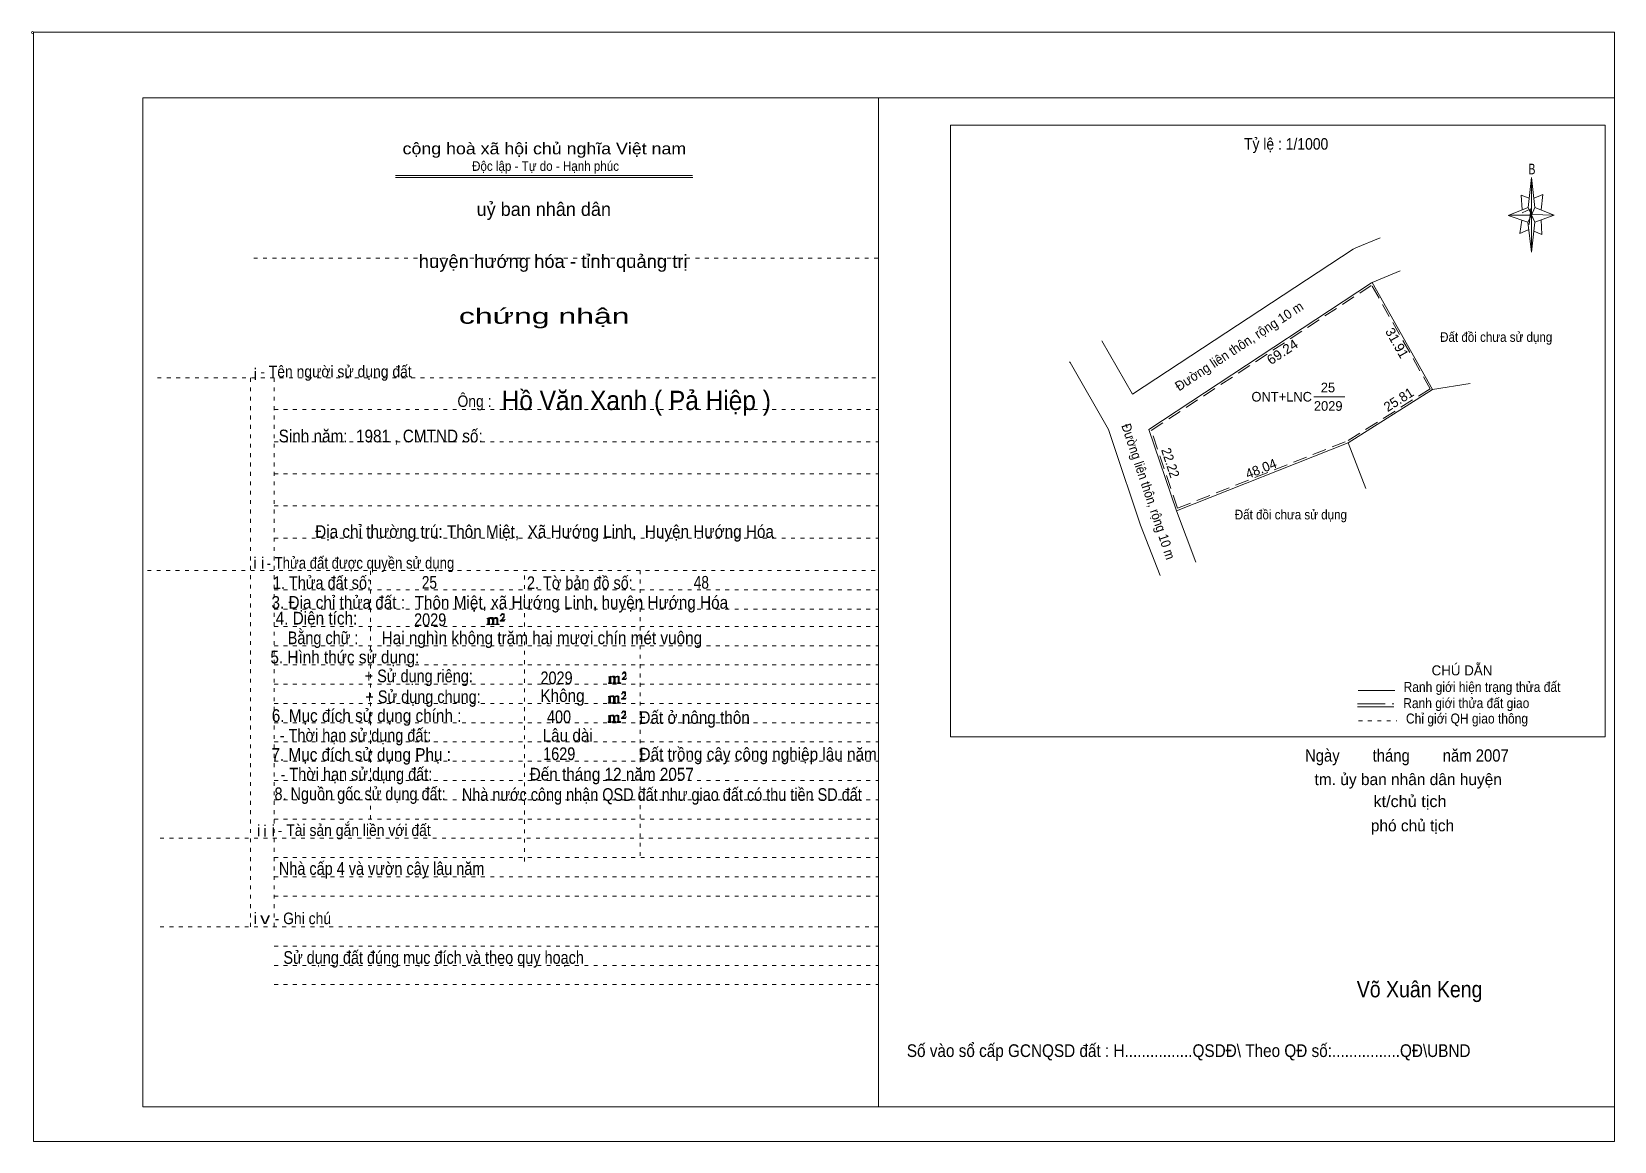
# Model space of a CAD drawing. Header units: centimetres. Extents: x -1.6 to 39.5, y -3.3 to 25.5.
import ezdxf
from ezdxf.enums import TextEntityAlignment as Align

# ---------------------------------------------------------------- set-up
doc = ezdxf.new("R2010")
doc.units = ezdxf.units.CM
doc.header["$LTSCALE"] = 0.12
for name, pattern in [('DOTTED', [1.5, 0.3, -1.2]), ('LONG_DASHED', [7.5, 6, -1.5]), ('MEDIUM_DASHED', [4.5, 3, -1.5])]:
    doc.linetypes.add(name, pattern=pattern)
for name, color, linetype, lineweight in [('1', 7, 'DOTTED', 13), ('10', 7, 'Continuous', 13), ('13', 7, 'Continuous', 13), ('4', 7, 'Continuous', 13), ('5', 7, 'Continuous', 13), ('50', 7, 'Continuous', 13)]:
    doc.layers.add(name, color=color, linetype=linetype, lineweight=lineweight)
doc.layers.add('30', color=7, linetype='Continuous')

msp = doc.modelspace()

# ---------------------------------------------------------------- hatches: boundary and pattern name
at = {"layer": '50'}
for points in [[(10.27, 10.13), (10.27, 10.12), (10.27, 10.11), (10.25, 10.11), (10.24, 10.11), (10.24, 10.1), (10.33, 10.1), (10.33, 10.11), (10.32, 10.11), (10.31, 10.11), (10.31, 10.12), (10.31, 10.13), (10.31, 10.24), (10.31, 10.25), (10.32, 10.26), (10.34, 10.26), (10.35, 10.26), (10.36, 10.26), (10.37, 10.25), (10.39, 10.22), (10.39, 10.13), (10.37, 10.12), (10.37, 10.11), (10.36, 10.11), (10.35, 10.11), (10.35, 10.1), (10.44, 10.1), (10.44, 10.11), (10.43, 10.11), (10.42, 10.11), (10.42, 10.12), (10.42, 10.13), (10.42, 10.24), (10.44, 10.26), (10.45, 10.26), (10.46, 10.26), (10.49, 10.26), (10.49, 10.25), (10.5, 10.24), (10.5, 10.22), (10.5, 10.13), (10.5, 10.12), (10.49, 10.11), (10.49, 10.11), (10.47, 10.11), (10.47, 10.1), (10.56, 10.1), (10.56, 10.11), (10.55, 10.11), (10.54, 10.11), (10.53, 10.12), (10.53, 10.13), (10.53, 10.2), (10.53, 10.25), (10.53, 10.26), (10.52, 10.27), (10.5, 10.28), (10.47, 10.28), (10.46, 10.28), (10.44, 10.27), (10.41, 10.25), (10.41, 10.26), (10.4, 10.28), (10.39, 10.28), (10.37, 10.28), (10.35, 10.28), (10.34, 10.28), (10.32, 10.26), (10.31, 10.26), (10.31, 10.25), (10.31, 10.25), (10.31, 10.26), (10.31, 10.28), (10.24, 10.26), (10.24, 10.26), (10.25, 10.26), (10.27, 10.25), (10.27, 10.24), (10.27, 10.23)], [(10.69, 10.19), (10.72, 10.24), (10.72, 10.24), (10.71, 10.22), (10.69, 10.22), (10.68, 10.22), (10.63, 10.22), (10.66, 10.26), (10.67, 10.27), (10.69, 10.28), (10.69, 10.3), (10.69, 10.32), (10.69, 10.34), (10.69, 10.35), (10.69, 10.37), (10.68, 10.38), (10.67, 10.38), (10.66, 10.39), (10.65, 10.39), (10.63, 10.38), (10.63, 10.38), (10.62, 10.37), (10.61, 10.35), (10.59, 10.33), (10.61, 10.33), (10.61, 10.35), (10.62, 10.35), (10.63, 10.36), (10.65, 10.36), (10.66, 10.36), (10.67, 10.35), (10.68, 10.35), (10.68, 10.32), (10.68, 10.3), (10.66, 10.28), (10.66, 10.26), (10.65, 10.25), (10.59, 10.2), (10.59, 10.19)], [(13.42, 8.61), (13.42, 8.6), (13.42, 8.59), (13.41, 8.59), (13.4, 8.59), (13.4, 8.57), (13.48, 8.57), (13.48, 8.59), (13.47, 8.59), (13.46, 8.59), (13.46, 8.6), (13.46, 8.61), (13.46, 8.72), (13.46, 8.73), (13.47, 8.74), (13.5, 8.74), (13.51, 8.74), (13.52, 8.74), (13.53, 8.73), (13.54, 8.69), (13.54, 8.61), (13.53, 8.6), (13.53, 8.59), (13.52, 8.59), (13.51, 8.59), (13.51, 8.57), (13.6, 8.57), (13.6, 8.59), (13.58, 8.59), (13.57, 8.59), (13.57, 8.6), (13.57, 8.61), (13.57, 8.72), (13.6, 8.74), (13.61, 8.74), (13.62, 8.74), (13.64, 8.74), (13.64, 8.73), (13.65, 8.72), (13.65, 8.69), (13.65, 8.61), (13.65, 8.6), (13.64, 8.59), (13.64, 8.59), (13.63, 8.59), (13.63, 8.57), (13.72, 8.57), (13.72, 8.59), (13.7, 8.59), (13.69, 8.59), (13.68, 8.6), (13.68, 8.61), (13.68, 8.68), (13.68, 8.73), (13.68, 8.74), (13.67, 8.75), (13.65, 8.76), (13.63, 8.76), (13.62, 8.76), (13.6, 8.75), (13.56, 8.73), (13.56, 8.74), (13.55, 8.76), (13.54, 8.76), (13.53, 8.76), (13.51, 8.76), (13.5, 8.76), (13.47, 8.74), (13.46, 8.74), (13.46, 8.73), (13.46, 8.73), (13.46, 8.74), (13.46, 8.76), (13.4, 8.74), (13.4, 8.74), (13.41, 8.74), (13.42, 8.73), (13.42, 8.72), (13.42, 8.71)], [(13.85, 8.67), (13.87, 8.72), (13.87, 8.72), (13.86, 8.69), (13.85, 8.69), (13.84, 8.69), (13.78, 8.69), (13.82, 8.74), (13.83, 8.75), (13.85, 8.76), (13.85, 8.78), (13.85, 8.79), (13.85, 8.82), (13.85, 8.83), (13.85, 8.85), (13.84, 8.86), (13.83, 8.86), (13.82, 8.87), (13.8, 8.87), (13.78, 8.86), (13.78, 8.86), (13.77, 8.85), (13.76, 8.83), (13.75, 8.81), (13.76, 8.81), (13.76, 8.83), (13.77, 8.83), (13.78, 8.84), (13.8, 8.84), (13.82, 8.84), (13.83, 8.83), (13.84, 8.83), (13.84, 8.79), (13.84, 8.78), (13.82, 8.76), (13.82, 8.74), (13.8, 8.73), (13.75, 8.68), (13.75, 8.67)], [(13.41, 8.09), (13.41, 8.08), (13.41, 8.07), (13.4, 8.07), (13.39, 8.07), (13.39, 8.06), (13.48, 8.06), (13.48, 8.07), (13.47, 8.07), (13.45, 8.07), (13.45, 8.08), (13.45, 8.09), (13.45, 8.2), (13.45, 8.21), (13.47, 8.23), (13.49, 8.23), (13.5, 8.23), (13.51, 8.23), (13.52, 8.21), (13.53, 8.18), (13.53, 8.09), (13.52, 8.08), (13.52, 8.07), (13.51, 8.07), (13.5, 8.07), (13.5, 8.06), (13.59, 8.06), (13.59, 8.07), (13.58, 8.07), (13.57, 8.07), (13.57, 8.08), (13.57, 8.09), (13.57, 8.2), (13.59, 8.23), (13.6, 8.23), (13.61, 8.23), (13.63, 8.23), (13.63, 8.21), (13.64, 8.2), (13.64, 8.18), (13.64, 8.09), (13.64, 8.08), (13.63, 8.07), (13.63, 8.07), (13.62, 8.07), (13.62, 8.06), (13.71, 8.06), (13.71, 8.07), (13.7, 8.07), (13.69, 8.07), (13.67, 8.08), (13.67, 8.09), (13.67, 8.17), (13.67, 8.21), (13.67, 8.23), (13.66, 8.24), (13.64, 8.25), (13.62, 8.25), (13.61, 8.25), (13.59, 8.24), (13.55, 8.21), (13.55, 8.23), (13.54, 8.25), (13.53, 8.25), (13.52, 8.25), (13.5, 8.25), (13.49, 8.25), (13.47, 8.23), (13.45, 8.23), (13.45, 8.21), (13.45, 8.21), (13.45, 8.23), (13.45, 8.25), (13.39, 8.23), (13.39, 8.23), (13.4, 8.23), (13.41, 8.21), (13.41, 8.2), (13.41, 8.19)], [(13.84, 8.16), (13.86, 8.2), (13.86, 8.2), (13.85, 8.18), (13.84, 8.18), (13.83, 8.18), (13.77, 8.18), (13.81, 8.23), (13.82, 8.24), (13.84, 8.25), (13.84, 8.27), (13.84, 8.28), (13.84, 8.3), (13.84, 8.31), (13.84, 8.34), (13.83, 8.35), (13.82, 8.35), (13.81, 8.36), (13.8, 8.36), (13.77, 8.35), (13.77, 8.35), (13.76, 8.34), (13.75, 8.31), (13.74, 8.29), (13.75, 8.29), (13.75, 8.31), (13.76, 8.31), (13.77, 8.33), (13.8, 8.33), (13.81, 8.33), (13.82, 8.31), (13.83, 8.31), (13.83, 8.28), (13.83, 8.27), (13.81, 8.25), (13.81, 8.23), (13.8, 8.21), (13.74, 8.17), (13.74, 8.16)], [(13.84, 7.66), (13.86, 7.71), (13.86, 7.71), (13.85, 7.68), (13.84, 7.68), (13.83, 7.68), (13.77, 7.68), (13.81, 7.73), (13.82, 7.74), (13.84, 7.75), (13.84, 7.77), (13.84, 7.78), (13.84, 7.81), (13.84, 7.82), (13.84, 7.84), (13.83, 7.85), (13.82, 7.85), (13.81, 7.86), (13.79, 7.86), (13.77, 7.85), (13.77, 7.85), (13.76, 7.84), (13.75, 7.82), (13.74, 7.8), (13.75, 7.8), (13.75, 7.82), (13.76, 7.82), (13.77, 7.83), (13.79, 7.83), (13.81, 7.83), (13.82, 7.82), (13.83, 7.82), (13.83, 7.78), (13.83, 7.77), (13.81, 7.75), (13.81, 7.73), (13.79, 7.72), (13.74, 7.67), (13.74, 7.66)], [(13.41, 7.6), (13.41, 7.59), (13.41, 7.58), (13.4, 7.58), (13.39, 7.58), (13.39, 7.56), (13.47, 7.56), (13.47, 7.58), (13.46, 7.58), (13.45, 7.58), (13.45, 7.59), (13.45, 7.6), (13.45, 7.71), (13.45, 7.72), (13.46, 7.73), (13.49, 7.73), (13.5, 7.73), (13.51, 7.73), (13.52, 7.72), (13.53, 7.68), (13.53, 7.6), (13.52, 7.59), (13.52, 7.58), (13.51, 7.58), (13.5, 7.58), (13.5, 7.56), (13.59, 7.56), (13.59, 7.58), (13.57, 7.58), (13.56, 7.58), (13.56, 7.59), (13.56, 7.6), (13.56, 7.71), (13.59, 7.73), (13.6, 7.73), (13.61, 7.73), (13.63, 7.73), (13.63, 7.72), (13.64, 7.71), (13.64, 7.68), (13.64, 7.6), (13.64, 7.59), (13.63, 7.58), (13.63, 7.58), (13.62, 7.58), (13.62, 7.56), (13.71, 7.56), (13.71, 7.58), (13.69, 7.58), (13.68, 7.58), (13.67, 7.59), (13.67, 7.6), (13.67, 7.67), (13.67, 7.72), (13.67, 7.73), (13.66, 7.74), (13.64, 7.75), (13.62, 7.75), (13.61, 7.75), (13.59, 7.74), (13.55, 7.72), (13.55, 7.73), (13.54, 7.75), (13.53, 7.75), (13.52, 7.75), (13.5, 7.75), (13.49, 7.75), (13.46, 7.73), (13.45, 7.73), (13.45, 7.72), (13.45, 7.72), (13.45, 7.73), (13.45, 7.75), (13.39, 7.73), (13.39, 7.73), (13.4, 7.73), (13.41, 7.72), (13.41, 7.71), (13.41, 7.7)]]:
    msp.add_hatch(color=256, dxfattribs=at).paths.add_polyline_path(points)

# ---------------------------------------------------------------- linework, layer by layer
at = {"layer": '1', "linetype": 'Continuous'}
for p, q in [((1.31, -2.42), (1.31, 23.78)), ((1.31, 23.78), (39.51, 23.78)), ((20.41, -2.42), (20.41, 23.78)), ((39.51, -2.42), (39.51, 23.78)), ((7.87, 21.76), (15.58, 21.76)), ((7.87, 21.71), (15.59, 21.71)), ((37.26, 20.55), (36.75, 20.72)), ((1.31, -2.42), (39.51, -2.42))]:
    msp.add_line(p, q, dxfattribs=at)
at = {"layer": '1'}
for p, q in [((4.19, 19.61), (20.41, 19.61)), ((1.69, 16.51), (20.41, 16.51)), ((4.11, 2.25), (4.11, 16.51)), ((4.72, 2.25), (4.72, 16.51)), ((4.72, 15.68), (20.41, 15.68)), ((4.72, 14.84), (20.41, 14.84)), ((4.72, 14.01), (20.41, 14.01)), ((4.72, 13.18), (20.41, 13.18)), ((4.72, 12.34), (20.41, 12.34)), ((1.43, 11.5), (20.41, 11.5)), ((7.22, 5.05), (7.22, 11.5)), ((11.22, 3.95), (11.22, 11.5)), ((14.22, 4.09), (14.22, 11.5)), ((4.72, 11), (20.41, 11)), ((4.72, 10.5), (20.41, 10.5)), ((4.72, 10.05), (20.41, 10.05)), ((4.72, 9.55), (20.41, 9.55)), ((4.72, 9.05), (20.41, 9.05)), ((4.72, 8.55), (20.41, 8.55)), ((4.72, 8.05), (20.41, 8.05)), ((4.72, 7.55), (20.41, 7.55)), ((4.72, 7.05), (20.41, 7.05)), ((4.72, 6.55), (20.41, 6.55)), ((4.72, 6.05), (20.41, 6.05)), ((4.72, 5.55), (20.41, 5.55)), ((4.72, 5.05), (20.41, 5.05)), ((1.76, 4.55), (20.41, 4.55)), ((4.72, 4.05), (20.41, 4.05)), ((4.72, 3.55), (20.41, 3.55)), ((4.72, 3.05), (20.41, 3.05)), ((1.76, 2.25), (20.41, 2.25)), ((4.72, 1.75), (20.41, 1.75)), ((4.72, 1.25), (20.41, 1.25)), ((4.72, 0.75), (20.41, 0.75))]:
    msp.add_line(p, q, dxfattribs=at)
at = {"layer": '1', "linetype": 'Continuous'}
msp.add_lwpolyline([(-1.53, -3.32), (39.51, -3.32), (39.51, 25.48), (-1.53, 25.48)], close=True, dxfattribs=at)
msp.add_lwpolyline([(37.27, 20.35), (37.06, 20.25), (37.11, 20.6)], dxfattribs=at)
at = {"layer": '10'}
for p, q in [((32.8, 19.88), (33.43, 20.14)), ((33.22, 18.98), (33.95, 19.28)), ((34.79, 16.2), (33.22, 18.98)), ((35.77, 16.36), (34.79, 16.2)), ((26.49, 14.83), (26.38, 15.16)), ((28.14, 13.05), (32.6, 14.82))]:
    msp.add_line(p, q, dxfattribs=at)
at = {"layer": '10', "linetype": 'MEDIUM_DASHED'}
for p, q in [((27.49, 15.14), (33.21, 18.91)), ((34.73, 16.22), (33.21, 18.91)), ((34.73, 16.22), (32.57, 14.86)), ((28.17, 13.12), (27.49, 15.14)), ((28.17, 13.12), (32.58, 14.87))]:
    msp.add_line(p, q, dxfattribs=at)
at = {"layer": '10'}
for points in [[(32.8, 19.88), (32.73, 19.85), (27, 16.08), (26.21, 17.47)], [(27.43, 15.16), (33.21, 18.97), (33.22, 18.98)], [(25.37, 16.92), (25.38, 16.9), (26.38, 15.16)], [(34.79, 16.2), (32.6, 14.82), (33.06, 13.63)], [(26.49, 14.83), (27.21, 12.68), (27.72, 11.37)], [(28.65, 11.72), (28.14, 13.05), (27.43, 15.16)]]:
    msp.add_lwpolyline(points, dxfattribs=at)
at = {"layer": '13'}
msp.add_line((31.71, 16.01), (32.51, 16.01), dxfattribs=at)
at = {"layer": '4'}
for p, q in [((32.86, 8.39), (33.81, 8.39)), ((32.84, 7.96), (33.79, 7.96))]:
    msp.add_line(p, q, dxfattribs=at)
at = {"layer": '4', "linetype": 'LONG_DASHED'}
msp.add_line((32.84, 8.04), (33.79, 8.04), dxfattribs=at)
at = {"layer": '4', "linetype": 'DOTTED'}
msp.add_line((32.87, 7.6), (33.86, 7.6), dxfattribs=at)
at = {"layer": '4'}
msp.add_lwpolyline([(22.28, 23.07), (39.27, 23.07), (39.27, 7.18), (22.28, 7.18)], close=True, dxfattribs=at)
msp.add_circle((-1.55, 25.47), 0.025, dxfattribs=at)
at = {"layer": '5'}
for p, q in [((37.27, 20.93), (37.36, 21.71)), ((37.45, 20.55), (37.36, 19.77)), ((37.45, 20.93), (37.95, 20.73)), ((37.61, 20.61), (37.63, 20.23)), ((37.63, 20.23), (37.42, 20.31))]:
    msp.add_line(p, q, dxfattribs=at)
for points in [[(37.36, 21.71), (37.45, 20.93), (37.36, 20.73)], [(37.36, 20.73), (36.77, 20.73), (37.27, 20.93), (37.45, 20.55), (37.95, 20.73), (37.36, 20.75)], [(37.36, 20.73), (37.36, 19.77), (37.26, 20.55)]]:
    msp.add_lwpolyline(points, close=True, dxfattribs=at)
for points in [[(37.3, 21.17), (37.09, 21.25), (37.12, 20.87)], [(37.43, 21.17), (37.65, 21.27), (37.61, 20.87)], [(37.36, 20.73), (37.27, 20.93), (36.77, 20.73)], [(37.12, 20.79), (37.34, 20.89), (37.3, 20.49)], [(37.36, 20.73), (37.45, 20.55), (37.95, 20.73)]]:
    msp.add_lwpolyline(points, dxfattribs=at)
at = {"layer": '50'}
for points in [[(10.27, 10.13), (10.27, 10.12), (10.27, 10.11), (10.25, 10.11), (10.24, 10.11), (10.24, 10.1), (10.33, 10.1), (10.33, 10.11), (10.32, 10.11), (10.31, 10.11), (10.31, 10.12), (10.31, 10.13), (10.31, 10.24), (10.31, 10.25), (10.32, 10.26), (10.34, 10.26), (10.35, 10.26), (10.36, 10.26), (10.37, 10.25), (10.39, 10.22), (10.39, 10.13), (10.37, 10.12), (10.37, 10.11), (10.36, 10.11), (10.35, 10.11), (10.35, 10.1), (10.44, 10.1), (10.44, 10.11), (10.43, 10.11), (10.42, 10.11), (10.42, 10.12), (10.42, 10.13), (10.42, 10.24), (10.44, 10.26), (10.45, 10.26), (10.46, 10.26), (10.49, 10.26), (10.49, 10.25), (10.5, 10.24), (10.5, 10.22), (10.5, 10.13), (10.5, 10.12), (10.49, 10.11), (10.49, 10.11), (10.47, 10.11), (10.47, 10.1), (10.56, 10.1), (10.56, 10.11), (10.55, 10.11), (10.54, 10.11), (10.53, 10.12), (10.53, 10.13), (10.53, 10.2), (10.53, 10.25), (10.53, 10.26), (10.52, 10.27), (10.5, 10.28), (10.47, 10.28), (10.46, 10.28), (10.44, 10.27), (10.41, 10.25), (10.41, 10.26), (10.4, 10.28), (10.39, 10.28), (10.37, 10.28), (10.35, 10.28), (10.34, 10.28), (10.32, 10.26), (10.31, 10.26), (10.31, 10.25), (10.31, 10.25), (10.31, 10.26), (10.31, 10.28), (10.24, 10.26), (10.24, 10.26), (10.25, 10.26), (10.27, 10.25), (10.27, 10.24), (10.27, 10.23)], [(10.69, 10.19), (10.72, 10.24), (10.72, 10.24), (10.71, 10.22), (10.69, 10.22), (10.68, 10.22), (10.63, 10.22), (10.66, 10.26), (10.67, 10.27), (10.69, 10.28), (10.69, 10.3), (10.69, 10.32), (10.69, 10.34), (10.69, 10.35), (10.69, 10.37), (10.68, 10.38), (10.67, 10.38), (10.66, 10.39), (10.65, 10.39), (10.63, 10.38), (10.63, 10.38), (10.62, 10.37), (10.61, 10.35), (10.59, 10.33), (10.61, 10.33), (10.61, 10.35), (10.62, 10.35), (10.63, 10.36), (10.65, 10.36), (10.66, 10.36), (10.67, 10.35), (10.68, 10.35), (10.68, 10.32), (10.68, 10.3), (10.66, 10.28), (10.66, 10.26), (10.65, 10.25), (10.59, 10.2), (10.59, 10.19)], [(13.42, 8.61), (13.42, 8.6), (13.42, 8.59), (13.41, 8.59), (13.4, 8.59), (13.4, 8.57), (13.48, 8.57), (13.48, 8.59), (13.47, 8.59), (13.46, 8.59), (13.46, 8.6), (13.46, 8.61), (13.46, 8.72), (13.46, 8.73), (13.47, 8.74), (13.5, 8.74), (13.51, 8.74), (13.52, 8.74), (13.53, 8.73), (13.54, 8.69), (13.54, 8.61), (13.53, 8.6), (13.53, 8.59), (13.52, 8.59), (13.51, 8.59), (13.51, 8.57), (13.6, 8.57), (13.6, 8.59), (13.58, 8.59), (13.57, 8.59), (13.57, 8.6), (13.57, 8.61), (13.57, 8.72), (13.6, 8.74), (13.61, 8.74), (13.62, 8.74), (13.64, 8.74), (13.64, 8.73), (13.65, 8.72), (13.65, 8.69), (13.65, 8.61), (13.65, 8.6), (13.64, 8.59), (13.64, 8.59), (13.63, 8.59), (13.63, 8.57), (13.72, 8.57), (13.72, 8.59), (13.7, 8.59), (13.69, 8.59), (13.68, 8.6), (13.68, 8.61), (13.68, 8.68), (13.68, 8.73), (13.68, 8.74), (13.67, 8.75), (13.65, 8.76), (13.63, 8.76), (13.62, 8.76), (13.6, 8.75), (13.56, 8.73), (13.56, 8.74), (13.55, 8.76), (13.54, 8.76), (13.53, 8.76), (13.51, 8.76), (13.5, 8.76), (13.47, 8.74), (13.46, 8.74), (13.46, 8.73), (13.46, 8.73), (13.46, 8.74), (13.46, 8.76), (13.4, 8.74), (13.4, 8.74), (13.41, 8.74), (13.42, 8.73), (13.42, 8.72), (13.42, 8.71)], [(13.85, 8.67), (13.87, 8.72), (13.87, 8.72), (13.86, 8.69), (13.85, 8.69), (13.84, 8.69), (13.78, 8.69), (13.82, 8.74), (13.83, 8.75), (13.85, 8.76), (13.85, 8.78), (13.85, 8.79), (13.85, 8.82), (13.85, 8.83), (13.85, 8.85), (13.84, 8.86), (13.83, 8.86), (13.82, 8.87), (13.8, 8.87), (13.78, 8.86), (13.78, 8.86), (13.77, 8.85), (13.76, 8.83), (13.75, 8.81), (13.76, 8.81), (13.76, 8.83), (13.77, 8.83), (13.78, 8.84), (13.8, 8.84), (13.82, 8.84), (13.83, 8.83), (13.84, 8.83), (13.84, 8.79), (13.84, 8.78), (13.82, 8.76), (13.82, 8.74), (13.8, 8.73), (13.75, 8.68), (13.75, 8.67)], [(13.41, 8.09), (13.41, 8.08), (13.41, 8.07), (13.4, 8.07), (13.39, 8.07), (13.39, 8.06), (13.48, 8.06), (13.48, 8.07), (13.47, 8.07), (13.45, 8.07), (13.45, 8.08), (13.45, 8.09), (13.45, 8.2), (13.45, 8.21), (13.47, 8.23), (13.49, 8.23), (13.5, 8.23), (13.51, 8.23), (13.52, 8.21), (13.53, 8.18), (13.53, 8.09), (13.52, 8.08), (13.52, 8.07), (13.51, 8.07), (13.5, 8.07), (13.5, 8.06), (13.59, 8.06), (13.59, 8.07), (13.58, 8.07), (13.57, 8.07), (13.57, 8.08), (13.57, 8.09), (13.57, 8.2), (13.59, 8.23), (13.6, 8.23), (13.61, 8.23), (13.63, 8.23), (13.63, 8.21), (13.64, 8.2), (13.64, 8.18), (13.64, 8.09), (13.64, 8.08), (13.63, 8.07), (13.63, 8.07), (13.62, 8.07), (13.62, 8.06), (13.71, 8.06), (13.71, 8.07), (13.7, 8.07), (13.69, 8.07), (13.67, 8.08), (13.67, 8.09), (13.67, 8.17), (13.67, 8.21), (13.67, 8.23), (13.66, 8.24), (13.64, 8.25), (13.62, 8.25), (13.61, 8.25), (13.59, 8.24), (13.55, 8.21), (13.55, 8.23), (13.54, 8.25), (13.53, 8.25), (13.52, 8.25), (13.5, 8.25), (13.49, 8.25), (13.47, 8.23), (13.45, 8.23), (13.45, 8.21), (13.45, 8.21), (13.45, 8.23), (13.45, 8.25), (13.39, 8.23), (13.39, 8.23), (13.4, 8.23), (13.41, 8.21), (13.41, 8.2), (13.41, 8.19)], [(13.84, 8.16), (13.86, 8.2), (13.86, 8.2), (13.85, 8.18), (13.84, 8.18), (13.83, 8.18), (13.77, 8.18), (13.81, 8.23), (13.82, 8.24), (13.84, 8.25), (13.84, 8.27), (13.84, 8.28), (13.84, 8.3), (13.84, 8.31), (13.84, 8.34), (13.83, 8.35), (13.82, 8.35), (13.81, 8.36), (13.8, 8.36), (13.77, 8.35), (13.77, 8.35), (13.76, 8.34), (13.75, 8.31), (13.74, 8.29), (13.75, 8.29), (13.75, 8.31), (13.76, 8.31), (13.77, 8.33), (13.8, 8.33), (13.81, 8.33), (13.82, 8.31), (13.83, 8.31), (13.83, 8.28), (13.83, 8.27), (13.81, 8.25), (13.81, 8.23), (13.8, 8.21), (13.74, 8.17), (13.74, 8.16)], [(13.84, 7.66), (13.86, 7.71), (13.86, 7.71), (13.85, 7.68), (13.84, 7.68), (13.83, 7.68), (13.77, 7.68), (13.81, 7.73), (13.82, 7.74), (13.84, 7.75), (13.84, 7.77), (13.84, 7.78), (13.84, 7.81), (13.84, 7.82), (13.84, 7.84), (13.83, 7.85), (13.82, 7.85), (13.81, 7.86), (13.79, 7.86), (13.77, 7.85), (13.77, 7.85), (13.76, 7.84), (13.75, 7.82), (13.74, 7.8), (13.75, 7.8), (13.75, 7.82), (13.76, 7.82), (13.77, 7.83), (13.79, 7.83), (13.81, 7.83), (13.82, 7.82), (13.83, 7.82), (13.83, 7.78), (13.83, 7.77), (13.81, 7.75), (13.81, 7.73), (13.79, 7.72), (13.74, 7.67), (13.74, 7.66)], [(13.41, 7.6), (13.41, 7.59), (13.41, 7.58), (13.4, 7.58), (13.39, 7.58), (13.39, 7.56), (13.47, 7.56), (13.47, 7.58), (13.46, 7.58), (13.45, 7.58), (13.45, 7.59), (13.45, 7.6), (13.45, 7.71), (13.45, 7.72), (13.46, 7.73), (13.49, 7.73), (13.5, 7.73), (13.51, 7.73), (13.52, 7.72), (13.53, 7.68), (13.53, 7.6), (13.52, 7.59), (13.52, 7.58), (13.51, 7.58), (13.5, 7.58), (13.5, 7.56), (13.59, 7.56), (13.59, 7.58), (13.57, 7.58), (13.56, 7.58), (13.56, 7.59), (13.56, 7.6), (13.56, 7.71), (13.59, 7.73), (13.6, 7.73), (13.61, 7.73), (13.63, 7.73), (13.63, 7.72), (13.64, 7.71), (13.64, 7.68), (13.64, 7.6), (13.64, 7.59), (13.63, 7.58), (13.63, 7.58), (13.62, 7.58), (13.62, 7.56), (13.71, 7.56), (13.71, 7.58), (13.69, 7.58), (13.68, 7.58), (13.67, 7.59), (13.67, 7.6), (13.67, 7.67), (13.67, 7.72), (13.67, 7.73), (13.66, 7.74), (13.64, 7.75), (13.62, 7.75), (13.61, 7.75), (13.59, 7.74), (13.55, 7.72), (13.55, 7.73), (13.54, 7.75), (13.53, 7.75), (13.52, 7.75), (13.5, 7.75), (13.49, 7.75), (13.46, 7.73), (13.45, 7.73), (13.45, 7.72), (13.45, 7.72), (13.45, 7.73), (13.45, 7.75), (13.39, 7.73), (13.39, 7.73), (13.4, 7.73), (13.41, 7.72), (13.41, 7.71), (13.41, 7.7)]]:
    msp.add_lwpolyline(points, close=True, dxfattribs=at)

# ---------------------------------------------------------------- texts
at = {"layer": '1'}
for s, height, width, p in [('cộng hoà xã hội chủ nghĩa Việt nam', 0.3, 1.15, (11.735, 22.31)), ('Độc lập - Tự do - Hạnh phúc', 0.25, 0.9, (11.765, 21.88)), ('chứng nhận', 0.4, 1.55, (11.73, 17.91)), ('- Tên người sử dụng đất', 0.3, 0.9, (6.325, 16.52)), ('- Thửa đất được quyền sử dụng', 0.3, 0.85, (6.96, 11.55)), ('- Tài sản gắn liền với đất ', 0.3, 0.9, (6.85, 4.61)), ('v', 0.3, 1.3, (4.485, 2.32)), ('- Ghi chú', 0.3, 0.9, (5.465, 2.32))]:
    msp.add_text(s, height=height, dxfattribs=dict(at, width=width)).set_placement(p, align=Align.CENTER)
for s, height, p in [('uỷ ban nhân dân', 0.35, (11.72, 20.71)), ('i', 0.3, (4.235, 16.45)), ('i', 0.3, (4.225, 11.55)), ('i', 0.3, (4.425, 11.55)), ('i', 0.3, (4.315, 4.6)), ('i', 0.3, (4.485, 4.59)), ('i', 0.3, (4.695, 4.6)), ('i', 0.3, (4.235, 2.32))]:
    msp.add_text(s, height=height, dxfattribs=at).set_placement(p, align=Align.CENTER)
at = {"layer": '10'}
for s, height, width, p in [('Tỷ lệ : 1/1000', 0.3, 0.9, (30.99, 22.43)), ('Đất đồi chưa sử dụng ', 0.25, 0.9, (36.485, 17.44)), ('Hồ Văn Xanh ( Pả Hiệp )', 0.5, 0.95, (14.12, 15.67)), ('Đất đồi chưa sử dụng ', 0.25, 0.9, (31.155, 12.83)), ('Võ Xuân Keng', 0.42, 0.9, (34.455, 0.42))]:
    msp.add_text(s, height=height, dxfattribs=dict(at, width=width)).set_placement(p, align=Align.CENTER)
for rotation, width, p in [(33.392, 0.95, (29.876, 17.249)), (288.515, 0.9, (27.308, 13.475))]:
    msp.add_text('Đường liên thôn, rộng 10 m ', height=0.25, rotation=rotation, dxfattribs=dict(at, width=width)).set_placement(p, align=Align.CENTER)
msp.add_text('ONT+LNC', height=0.25, dxfattribs=at).set_placement((31.66, 15.89), align=Align.RIGHT)
for s, p in [('25', (31.89, 16.13)), ('2029', (31.71, 15.65))]:
    msp.add_text(s, height=0.25, dxfattribs=at).set_placement(p)
at = {"layer": '30'}
for s, rotation, p in [('31.91', 299.433, (33.758, 17.351)), ('25.81', 32.212, (33.978, 15.836)), ('48.04', 21.593, (30.384, 14.032))]:
    msp.add_text(s, height=0.25, rotation=rotation, dxfattribs=at).set_placement(p, align=Align.CENTER)
for s, rotation, width, p in [('69.24', 33.412, 1.05, (30.961, 17.075)), ('22.22', 288.476, 0.95, (27.867, 14.26))]:
    msp.add_text(s, height=0.25, rotation=rotation, dxfattribs=dict(at, width=width)).set_placement(p, align=Align.CENTER)
at = {"layer": '4'}
msp.add_text('CHÚ DẪN', height=0.2591, dxfattribs=at).set_placement((35.555, 8.78), align=Align.CENTER)
at = {"layer": '4', "width": 0.9}
for s, p in [('Ranh giới hiện trạng thửa đất', (36.075, 8.35)), ('Ranh giới thửa đất giao ', (35.71, 7.93)), ('Chỉ giới QH giao thông', (35.685, 7.53))]:
    msp.add_text(s, height=0.2591, dxfattribs=at).set_placement(p, align=Align.CENTER)
at = {"layer": '5', "width": 0.75}
msp.add_text('B', height=0.276, dxfattribs=at).set_placement((37.37, 21.79), align=Align.CENTER)
at = {"layer": '50'}
for s, height, width, p in [('  huyện hướng hóa - tỉnh quảng trị', 0.34, 1.05, (11.83, 19.36)), ('Ông :', 0.3, 0.9, (9.92, 15.75)), ('Sinh năm:  1981 , CMTND số: ', 0.33, 0.9, (7.54, 14.83)), ('Địa chỉ thường trú: Thôn Miệt,  Xã Hướng Linh,  Huyện Hướng Hóa', 0.33, 0.9, (11.74, 12.35)), ('1. Thửa đất số:  ', 0.33, 0.85, (6.065, 11.02)), ('25', 0.33, 0.8, (8.75, 11.03)), ('2. Tờ bản đồ số:  ', 0.33, 0.85, (12.76, 11.02)), ('48', 0.33, 0.8, (15.81, 11.03)), ('3. Địa chỉ thửa đất : ', 0.33, 0.9, (6.44, 10.51)), ('Thôn Miệt, xã Hướng Linh, huyện Hướng Hóa', 0.33, 0.9, (12.435, 10.51)), ('4. Diện tích: ', 0.33, 0.9, (5.875, 10.1)), ('2029', 0.33, 0.85, (8.77, 10.06)), ('Bằng chữ :', 0.33, 0.85, (5.99, 9.59)), ('Hai nghìn không trăm hai mươi chín mét vuông', 0.33, 0.9, (11.67, 9.59)), ('5. Hình thức sử dụng:', 0.33, 0.9, (6.555, 9.09)), ('+ Sử dụng riêng:', 0.33, 0.85, (8.475, 8.6)), ('2029', 0.33, 0.85, (12.05, 8.55)), ('+ Sử dụng chung:', 0.33, 0.85, (8.585, 8.06)), ('Không', 0.33, 0.9, (12.205, 8.09)), ('6. Mục đích sử dụng chính :', 0.33, 0.9, (7.12, 7.57)), ('400', 0.33, 0.85, (12.115, 7.54)), ('Đất ở nông thôn', 0.33, 0.9, (15.635, 7.52)), ('- Thời hạn sử dụng đất:', 0.33, 0.85, (6.835, 7.06)), ('Lâu dài', 0.33, 0.9, (12.34, 7.06)), ('7. Mục đích sử dụng Phụ :', 0.33, 0.9, (6.98, 6.56)), ('1629', 0.33, 0.85, (12.12, 6.58)), ('Đất trồng cây công nghiệp lâu năm', 0.33, 0.9, (17.285, 6.57)), ('Ngày        tháng        năm 2007', 0.32, 0.9, (34.125, 6.54)), ('- Thời hạn sử dụng đất:', 0.33, 0.85, (6.855, 6.05)), ('Đến tháng 12 năm 2057', 0.33, 0.9, (13.485, 6.05)), ('8. Nguồn gốc sử dụng đất:', 0.33, 0.85, (6.95, 5.54)), ('Nhà nước công nhận QSD đất như giao đất có thu tiền SD đất ', 0.33, 0.85, (14.835, 5.52)), ('kt/chủ tịch', 0.3, 1.05, (34.205, 5.36)), ('Nhà cấp 4 và vườn cây lâu năm', 0.33, 0.85, (7.51, 3.6)), ('Sử dụng đất đúng mục đích và theo quy hoạch', 0.33, 0.85, (8.86, 1.29)), ('Số vào sổ cấp GCNQSD đất : H................QSDĐ\\ Theo QĐ số:................QĐ\\UBND', 0.33, 0.9, (28.46, -1.13))]:
    msp.add_text(s, height=height, dxfattribs=dict(at, width=width)).set_placement(p, align=Align.CENTER)
for s, p in [('tm. ủy ban nhân dân huyện ', (34.215, 5.93)), ('phó chủ tịch', (34.27, 4.73))]:
    msp.add_text(s, height=0.3, dxfattribs=at).set_placement(p, align=Align.CENTER)

doc.saveas('drawing.dxf')
